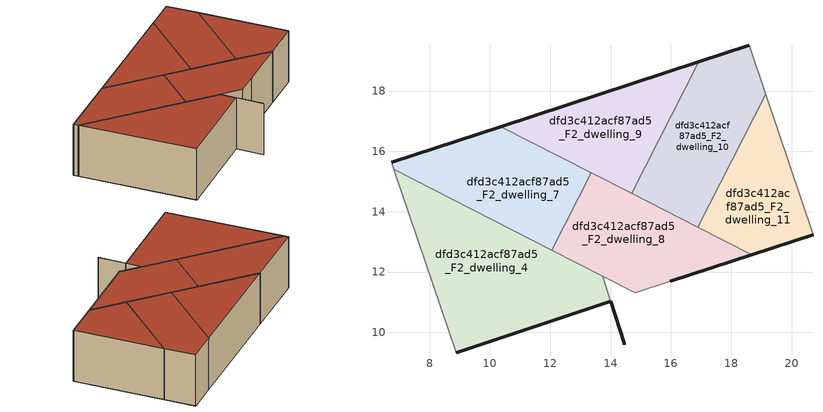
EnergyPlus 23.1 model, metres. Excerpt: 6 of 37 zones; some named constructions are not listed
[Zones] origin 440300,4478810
dfd3c412acf87ad5_F2_dwelling_10
 floor to dfd3c412acf87ad5_F1_dwelling_10 (EU_floor_Construction): 16.89,13.49 19.14,17.88 18.59,19.52 16.92,18.97 14.69,14.61 z6
 wall outside (EU_wall_Construction): 16.92,18.97 18.59,19.52 z6:9
 wall to dfd3c412acf87ad5_F2_dwelling_9 (EU_wall_Construction): 14.69,14.61 16.92,18.97 z6:9
 wall adiabatic (EU_wall_Construction): 18.59,19.52 19.14,17.88 z6:9
 wall to dfd3c412acf87ad5_F2_dwelling_11 (EU_wall_Construction): 19.14,17.88 16.89,13.49 z6:9
 wall to dfd3c412acf87ad5_F2_dwelling_8 (EU_wall_Construction): 16.89,13.49 14.69,14.61 z6:9
 roof outside (EU_roof_Construction): 18.59,19.52 19.14,17.88 16.89,13.49 14.69,14.61 16.92,18.97 z9
dfd3c412acf87ad5_F2_dwelling_11
 floor to dfd3c412acf87ad5_F1_dwelling_11 (EU_floor_Construction): 20.71,13.24 19.14,17.88 16.89,13.49 18.67,12.57 z6
 wall outside (EU_wall_Construction): 20.71,13.24 18.67,12.57 z6:9
 wall adiabatic (EU_wall_Construction): 19.14,17.88 20.71,13.24 z6:9
 wall to dfd3c412acf87ad5_F2_dwelling_8 (EU_wall_Construction): 18.67,12.57 16.89,13.49 z6:9
 roof outside (EU_roof_Construction): 19.14,17.88 20.71,13.24 18.67,12.57 16.89,13.49 z9
dfd3c412acf87ad5_F2_dwelling_4
 floor to dfd3c412acf87ad5_F1_dwelling_4 (EU_floor_Construction): 14.46,9.6 13.74,11.86 6.82,15.4 8.89,9.33 14,11.03 14.44,9.64 z6
 wall outside (EU_wall_Construction): 14.46,9.6 14.44,9.64 14,11.03 8.89,9.33 z6:9; 13.74,11.86,9 13.74,11.87,6 13.74,11.86,6
 wall adiabatic (EU_wall_Construction): 8.89,9.33 6.82,15.4 z6:9
 wall to dfd3c412acf87ad5_F2_dwelling_7 (EU_wall_Construction): 6.82,15.4 12.05,12.72 z6:9
 wall to dfd3c412acf87ad5_F2_dwelling_5 (EU_wall_Construction): 13.74,11.86 14.46,9.6 z6:9
 wall to dfd3c412acf87ad5_F2_dwelling_8 (EU_wall_Construction): 12.05,12.72 13.74,11.87 z6:9
 roof outside (EU_roof_Construction): 13.74,11.86 14.46,9.6 14.44,9.64 14,11.03 8.89,9.33 6.82,15.4 z9
dfd3c412acf87ad5_F2_dwelling_7
 floor to dfd3c412acf87ad5_F1_dwelling_7 (EU_floor_Construction): 12.05,12.72 13.36,15.29 10.36,16.82 6.74,15.64 6.82,15.4 z6
 wall outside (EU_wall_Construction): 6.74,15.64 10.36,16.82 z6:9
 wall adiabatic (EU_wall_Construction): 6.82,15.4 6.74,15.64 z6:9
 wall to dfd3c412acf87ad5_F2_dwelling_8 (EU_wall_Construction): 13.36,15.29 12.05,12.72 z6:9
 wall to dfd3c412acf87ad5_F2_dwelling_9 (EU_wall_Construction): 10.36,16.82 13.36,15.29 z6:9
 roof outside (EU_roof_Construction): 13.36,15.29 12.05,12.72 6.82,15.4 6.74,15.64 10.36,16.82 z9
dfd3c412acf87ad5_F2_dwelling_8
 floor to dfd3c412acf87ad5_F1_dwelling_8 (EU_floor_Construction): 18.67,12.57 13.36,15.29 12.05,12.72 14.82,11.31 z6
 wall outside (EU_wall_Construction): 18.67,12.57 15.97,11.69 z6:9; 13.74,11.86,9 13.74,11.87,6 13.74,11.87,9
 wall to dfd3c412acf87ad5_F2_dwelling_5 (EU_wall_Construction): 15.97,11.69 14.82,11.31 13.74,11.86 z6:9
 wall to dfd3c412acf87ad5_F2_dwelling_9 (EU_wall_Construction): 13.36,15.29 14.69,14.61 z6:9
 roof outside (EU_roof_Construction): 18.67,12.57 14.82,11.31 12.05,12.72 13.36,15.29 z9
dfd3c412acf87ad5_F2_dwelling_9
 floor to dfd3c412acf87ad5_F1_dwelling_9 (EU_floor_Construction): 14.69,14.61 16.92,18.97 10.36,16.82 z6
 wall outside (EU_wall_Construction): 10.36,16.82 16.92,18.97 z6:9
 roof outside (EU_roof_Construction): 16.92,18.97 14.69,14.61 10.36,16.82 z9
[HVACTEMPLATE:THERMOSTAT] Constant Heating Setpoint=20; Constant Cooling Setpoint=50
EU_HeatOnly_dfd3c412acf87ad5_F0_dwelling_0; EU_HeatOnly_dfd3c412acf87ad5_F0_dwelling_1; EU_HeatOnly_dfd3c412acf87ad5_F0_dwelling_2; EU_HeatOnly_dfd3c412acf87ad5_F0_dwelling_3; EU_HeatOnly_dfd3c412acf87ad5_F0_dwelling_4; EU_HeatOnly_dfd3c412acf87ad5_F0_dwelling_5; EU_HeatOnly_dfd3c412acf87ad5_F0_dwelling_6; EU_HeatOnly_dfd3c412acf87ad5_F0_dwelling_7; EU_HeatOnly_dfd3c412acf87ad5_F0_dwelling_8; EU_HeatOnly_dfd3c412acf87ad5_F0_dwelling_9; EU_HeatOnly_dfd3c412acf87ad5_F0_dwelling_10; EU_HeatOnly_dfd3c412acf87ad5_F0_dwelling_11; EU_HeatOnly_dfd3c412acf87ad5_F0_dwelling_12; EU_HeatOnly_dfd3c412acf87ad5_F1_dwelling_0; EU_HeatOnly_dfd3c412acf87ad5_F1_dwelling_1; EU_HeatOnly_dfd3c412acf87ad5_F1_dwelling_2; EU_HeatOnly_dfd3c412acf87ad5_F1_dwelling_3; EU_HeatOnly_dfd3c412acf87ad5_F1_dwelling_4; EU_HeatOnly_dfd3c412acf87ad5_F1_dwelling_5; EU_HeatOnly_dfd3c412acf87ad5_F1_dwelling_6; EU_HeatOnly_dfd3c412acf87ad5_F1_dwelling_7; EU_HeatOnly_dfd3c412acf87ad5_F1_dwelling_8; EU_HeatOnly_dfd3c412acf87ad5_F1_dwelling_9; EU_HeatOnly_dfd3c412acf87ad5_F1_dwelling_10; EU_HeatOnly_dfd3c412acf87ad5_F1_dwelling_11; EU_HeatOnly_dfd3c412acf87ad5_F2_dwelling_0; EU_HeatOnly_dfd3c412acf87ad5_F2_dwelling_1; EU_HeatOnly_dfd3c412acf87ad5_F2_dwelling_2; EU_HeatOnly_dfd3c412acf87ad5_F2_dwelling_3; EU_HeatOnly_dfd3c412acf87ad5_F2_dwelling_4; EU_HeatOnly_dfd3c412acf87ad5_F2_dwelling_5; EU_HeatOnly_dfd3c412acf87ad5_F2_dwelling_6; EU_HeatOnly_dfd3c412acf87ad5_F2_dwelling_7; EU_HeatOnly_dfd3c412acf87ad5_F2_dwelling_8; EU_HeatOnly_dfd3c412acf87ad5_F2_dwelling_9; EU_HeatOnly_dfd3c412acf87ad5_F2_dwelling_10; EU_HeatOnly_dfd3c412acf87ad5_F2_dwelling_11
[SCHEDULE:CONSTANT]
Name | Hourly Value
EU_AlwaysOn | 1
EU_CoolingOff | 0
[SCHEDULE:FILE] Column Number=1; Rows to Skip at Top=0; Number of Hours of Data=8760; Column Separator=Comma; Interpolate to Timestep=No; Minutes per Item=60; Adjust Schedule for Daylight Savings=Yes
Name | File
EU_Step8_GainSchedule_dfd3c412acf87ad5_F2_dwelling_3_f000 | ../../schedules/dfd3c412acf87ad5/dfd3c412acf87ad5_F2_dwelling_3_f000_gain.csv
EU_Step8_GainSchedule_dfd3c412acf87ad5_F2_dwelling_4_f000 | ../../schedules/dfd3c412acf87ad5/dfd3c412acf87ad5_F2_dwelling_4_f000_gain.csv
EU_Step8_GainSchedule_dfd3c412acf87ad5_F2_dwelling_5_f000 | ../../schedules/dfd3c412acf87ad5/dfd3c412acf87ad5_F2_dwelling_5_f000_gain.csv
EU_Step8_GainSchedule_dfd3c412acf87ad5_F2_dwelling_6_f000 | ../../schedules/dfd3c412acf87ad5/dfd3c412acf87ad5_F2_dwelling_6_f000_gain.csv
EU_Step8_GainSchedule_dfd3c412acf87ad5_F2_dwelling_7_f000 | ../../schedules/dfd3c412acf87ad5/dfd3c412acf87ad5_F2_dwelling_7_f000_gain.csv
EU_Step8_GainSchedule_dfd3c412acf87ad5_F2_dwelling_8_f000 | ../../schedules/dfd3c412acf87ad5/dfd3c412acf87ad5_F2_dwelling_8_f000_gain.csv
EU_Step8_GainSchedule_dfd3c412acf87ad5_F2_dwelling_9_f000 | ../../schedules/dfd3c412acf87ad5/dfd3c412acf87ad5_F2_dwelling_9_f000_gain.csv
EU_Step8_GainSchedule_dfd3c412acf87ad5_F2_dwelling_10_f000 | ../../schedules/dfd3c412acf87ad5/dfd3c412acf87ad5_F2_dwelling_10_f000_gain.csv
EU_Step8_GainSchedule_dfd3c412acf87ad5_F2_dwelling_11_f000 | ../../schedules/dfd3c412acf87ad5/dfd3c412acf87ad5_F2_dwelling_11_f000_gain.csv
